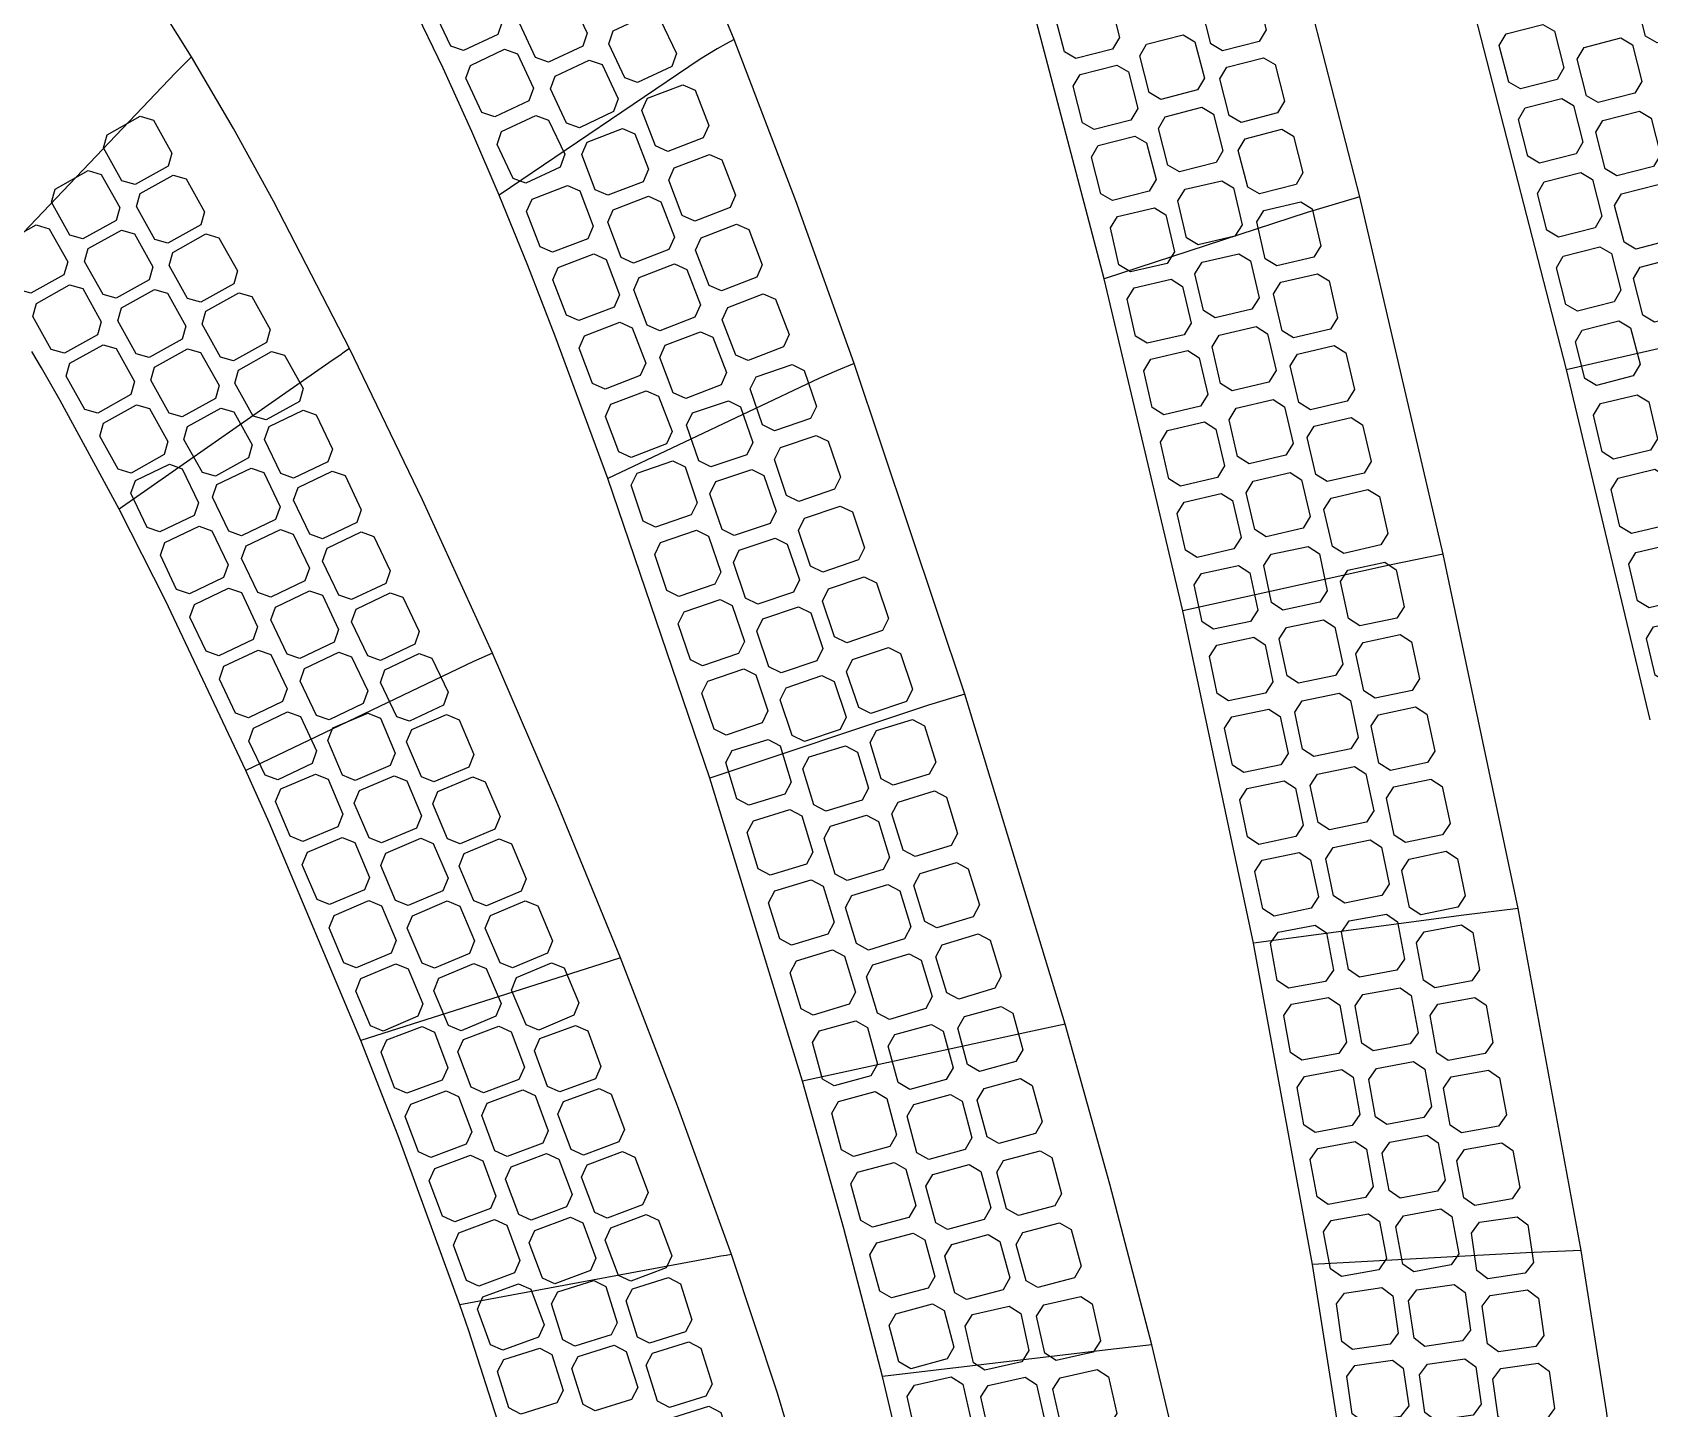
# Model space of a CAD drawing. Header units: millimetres. Extents: x 19106 to 24547, y 13072 to 17462.
# Drawn here: x 21038.5 to 21393.2, y 15167.3 to 15469.2 of the extents above; entities that cross this region are included whole.
import ezdxf

# ---------------------------------------------------------------- set-up
doc = ezdxf.new("R2010")
doc.units = ezdxf.units.MM
doc.header["$LTSCALE"] = 100
doc.header["$MEASUREMENT"] = 0
doc.layers.add('Default', color=7, linetype='Continuous')
doc.layers.add('PV CELL', color=1, linetype='Continuous')

msp = doc.modelspace()

# ---------------------------------------------------------------- linework, layer by layer
at = {"layer": 'Default'}
for points in [[(21192.46, 15467.68), (21178.41, 15501.51), (21170.91, 15518.22), (21163.05, 15534.77)], [(21073.42, 15463.83), (21064.21, 15478.65), (21059.46, 15485.96), (21054.56, 15493.18), (21049.48, 15500.25), (21044.2, 15507.17), (21041.47, 15510.55), (21038.67, 15513.88), (21035.8, 15517.15), (21032.86, 15520.36)], [(21329.65, 15433.13), (21309.76, 15510.43)], [(21140.89, 15433.48), (21134.89, 15447.5), (21128.6, 15461.39), (21121.96, 15475.11), (21114.93, 15488.63)], [(21273.59, 15415.18), (21255.08, 15485.5)], [(21354.92, 15472.8), (21374.9, 15395.31)], [(21192.46, 15467.68), (21191.5, 15467.18), (21190.55, 15466.67), (21188.68, 15465.59), (21184.99, 15463.34)], [(21192.46, 15467.68), (21191.5, 15467.18), (21190.55, 15466.67), (21188.68, 15465.59), (21184.99, 15463.34)], [(21218.77, 15396.6), (21205.93, 15432.26), (21192.46, 15467.68)], [(21073.42, 15463.83), (21069.9, 15460.34)], [(21073.42, 15463.83), (21069.9, 15460.34)], [(21108.06, 15399.9), (21091.4, 15432.22), (21082.62, 15448.13), (21073.43, 15463.82)], [(21069.9, 15460.34), (21027.77, 15416.14)], [(21069.9, 15460.34), (21027.77, 15416.14)], [(21184.99, 15463.34), (21140.89, 15433.48)], [(21184.99, 15463.34), (21140.89, 15433.48)], [(21164.72, 15371.38), (21153.22, 15402.59), (21147.19, 15418.09), (21140.89, 15433.48)], [(21329.65, 15433.13), (21318.1, 15429.68)], [(21329.65, 15433.13), (21318.1, 15429.68)], [(21347.94, 15354.75), (21329.65, 15433.13)], [(21318.1, 15429.68), (21273.59, 15415.18)], [(21318.1, 15429.68), (21273.59, 15415.18)], [(21290.81, 15342.37), (21273.59, 15415.18)], [(21374.9, 15395.31), (21431.6, 15408.23)], [(21374.9, 15395.31), (21431.6, 15408.23)], [(21040.52, 15395.65), (21038.42, 15399.21)], [(21104.25, 15397.23), (21057.58, 15364.64)], [(21104.25, 15397.23), (21057.58, 15364.64)], [(21108.06, 15399.9), (21106.95, 15399.07), (21105.98, 15398.38), (21104.25, 15397.23)], [(21108.06, 15399.9), (21106.95, 15399.07), (21105.98, 15398.38), (21104.25, 15397.23)], [(21139.41, 15333.08), (21124.11, 15366.67), (21108.06, 15399.9)], [(21218.77, 15396.6), (21214.88, 15394.98), (21211.04, 15393.3)], [(21218.77, 15396.6), (21214.88, 15394.98), (21211.04, 15393.3)], [(21243.01, 15324.09), (21218.77, 15396.6)], [(21042.6, 15392.08), (21040.52, 15395.65)], [(21211.04, 15393.3), (21164.72, 15371.38)], [(21211.04, 15393.3), (21164.72, 15371.38)], [(21374.9, 15395.31), (21393.22, 15318.41)], [(21044.65, 15388.49), (21042.6, 15392.08)], [(21057.58, 15364.64), (21044.65, 15388.49)], [(21187.08, 15305.65), (21164.72, 15371.38)], [(21085.34, 15307.35), (21067.75, 15344.62), (21057.58, 15364.64)], [(21347.94, 15354.75), (21336.18, 15352.38)], [(21347.94, 15354.75), (21336.18, 15352.38)], [(21364.38, 15277.02), (21347.94, 15354.75)], [(21336.18, 15352.38), (21290.81, 15342.37)], [(21336.18, 15352.38), (21290.81, 15342.37)], [(21306.32, 15269.44), (21290.81, 15342.37)], [(21139.41, 15333.08), (21135.29, 15331.21)], [(21139.41, 15333.08), (21135.29, 15331.21)], [(21167.55, 15266.21), (21153.78, 15299.77), (21139.41, 15333.08)], [(21135.29, 15331.21), (21085.34, 15307.35)], [(21135.29, 15331.21), (21085.34, 15307.35)], [(21243.01, 15324.09), (21235.06, 15321.62)], [(21243.01, 15324.09), (21235.06, 15321.62)], [(21265.03, 15251.68), (21243.01, 15324.09)], [(21235.06, 15321.62), (21187.08, 15305.65)], [(21235.06, 15321.62), (21187.08, 15305.65)], [(21110.55, 15248.09), (21090.44, 15295.94), (21085.34, 15307.35)], [(21207.43, 15239.15), (21187.08, 15305.65)], [(21364.38, 15277.02), (21352.44, 15275.59)], [(21364.38, 15277.02), (21352.44, 15275.59)], [(21378.21, 15202.02), (21364.38, 15277.02)], [(21352.44, 15275.59), (21306.32, 15269.44)], [(21352.44, 15275.59), (21306.32, 15269.44)], [(21319.29, 15198.99), (21306.32, 15269.44)], [(21167.55, 15266.21), (21163.23, 15264.85)], [(21167.55, 15266.21), (21163.23, 15264.85)], [(21191.85, 15201.13), (21180.05, 15233.8), (21167.55, 15266.21)], [(21163.23, 15264.85), (21110.55, 15248.09)], [(21163.23, 15264.85), (21110.55, 15248.09)], [(21265.03, 15251.68), (21256.87, 15249.95)], [(21265.03, 15251.68), (21256.87, 15249.95)], [(21284.02, 15181.34), (21274.85, 15216.6), (21265.03, 15251.68)], [(21132.26, 15190.14), (21118.75, 15227.16), (21110.55, 15248.09)], [(21256.87, 15249.95), (21207.43, 15239.15)], [(21256.87, 15249.95), (21207.43, 15239.15)], [(21224.94, 15174.37), (21216.48, 15206.84), (21207.43, 15239.15)], [(21366.1, 15201.51), (21319.29, 15198.99)], [(21366.1, 15201.51), (21319.29, 15198.99)], [(21378.21, 15202.02), (21366.1, 15201.51)], [(21378.21, 15202.02), (21366.1, 15201.51)], [(21388.39, 15131.58), (21383.74, 15166.86), (21378.21, 15202.02)], [(21187.32, 15200.35), (21132.26, 15190.14)], [(21187.32, 15200.35), (21132.26, 15190.14)], [(21191.85, 15201.13), (21190.68, 15200.96), (21189.54, 15200.77), (21187.32, 15200.35)], [(21191.85, 15201.13), (21190.68, 15200.96), (21189.54, 15200.77), (21187.32, 15200.35)], [(21211.05, 15140.03), (21201.92, 15170.73), (21191.85, 15201.14)], [(21328.8, 15133.12), (21324.46, 15166.11), (21319.29, 15198.99)], [(21144.33, 15152.96), (21134.22, 15184.43), (21132.26, 15190.14)], [(21275.66, 15180.37), (21224.94, 15174.37)], [(21275.66, 15180.37), (21224.94, 15174.37)], [(21284.02, 15181.34), (21275.66, 15180.37)], [(21284.02, 15181.34), (21275.66, 15180.37)], [(21298.87, 15115.2), (21291.88, 15148.36), (21284.02, 15181.34)], [(21238.5, 15113.7), (21232.14, 15144.12), (21224.94, 15174.37)]]:
    msp.add_lwpolyline(points, dxfattribs=at)
at = {"layer": 'PV CELL'}
for points in [[(21135.27, 15480.06), (21138.06, 15479.06), (21141.6, 15471.55), (21140.59, 15468.75), (21133.08, 15465.22), (21130.29, 15466.22), (21126.76, 15473.73), (21127.76, 15476.53), (21135.27, 15480.06)], [(21304.47, 15479.34), (21307.03, 15477.83), (21309.1, 15469.79), (21307.59, 15467.24), (21299.55, 15465.17), (21296.99, 15466.68), (21294.92, 15474.72), (21296.43, 15477.27), (21304.47, 15479.34)], [(21394.85, 15466.89), (21392.3, 15468.4), (21390.24, 15476.44), (21391.75, 15478.99), (21399.79, 15481.06), (21402.34, 15479.54), (21404.41, 15471.5), (21402.89, 15468.95), (21394.85, 15466.89)], [(21153.9, 15477.54), (21156.69, 15476.54), (21160.22, 15469.03), (21159.22, 15466.23), (21151.71, 15462.7), (21148.91, 15463.7), (21145.38, 15471.21), (21146.39, 15474.01), (21153.9, 15477.54)], [(21272.33, 15477.64), (21274.88, 15476.13), (21276.95, 15468.09), (21275.44, 15465.53), (21267.4, 15463.46), (21264.85, 15464.97), (21262.78, 15473.01), (21264.29, 15475.57), (21272.33, 15477.64)], [(21173.44, 15473.07), (21176.23, 15472.07), (21179.77, 15464.56), (21178.76, 15461.76), (21171.25, 15458.23), (21168.46, 15459.23), (21164.92, 15466.74), (21165.93, 15469.54), (21173.44, 15473.07)], [(21364.86, 15456.81), (21362.31, 15458.32), (21360.24, 15466.36), (21361.76, 15468.91), (21369.8, 15470.98), (21372.35, 15469.46), (21374.41, 15461.42), (21372.9, 15458.87), (21364.86, 15456.81)], [(21290.92, 15468.69), (21293.48, 15467.18), (21295.55, 15459.15), (21294.04, 15456.59), (21286, 15454.52), (21283.44, 15456.03), (21281.37, 15464.07), (21282.88, 15466.63), (21290.92, 15468.69)], [(21381.92, 15453.82), (21379.36, 15455.33), (21377.3, 15463.37), (21378.81, 15465.93), (21386.85, 15467.99), (21389.41, 15466.48), (21391.47, 15458.44), (21389.96, 15455.88), (21381.92, 15453.82)], [(21142.11, 15465.52), (21144.91, 15464.52), (21148.44, 15457.01), (21147.44, 15454.21), (21139.93, 15450.68), (21137.13, 15451.68), (21133.6, 15459.19), (21134.61, 15461.99), (21142.11, 15465.52)], [(21160.67, 15463.14), (21163.47, 15462.14), (21167, 15454.63), (21166, 15451.83), (21158.49, 15448.3), (21155.69, 15449.3), (21152.16, 15456.81), (21153.16, 15459.61), (21160.67, 15463.14)], [(21276.33, 15462.06), (21278.89, 15460.55), (21280.96, 15452.52), (21279.45, 15449.96), (21271.41, 15447.89), (21268.85, 15449.4), (21266.79, 15457.44), (21268.3, 15460), (21276.33, 15462.06)], [(21308.51, 15463.65), (21311.07, 15462.14), (21313.14, 15454.11), (21311.63, 15451.55), (21303.59, 15449.48), (21301.03, 15450.99), (21298.96, 15459.03), (21300.47, 15461.58), (21308.51, 15463.65)], [(21181.18, 15457.75), (21183.89, 15456.54), (21186.87, 15448.79), (21185.66, 15446.08), (21177.91, 15443.1), (21175.2, 15444.31), (21172.22, 15452.06), (21173.43, 15454.77), (21181.18, 15457.75)], [(21369.03, 15440.55), (21366.47, 15442.06), (21364.41, 15450.1), (21365.92, 15452.66), (21373.96, 15454.72), (21376.52, 15453.21), (21378.58, 15445.17), (21377.07, 15442.61), (21369.03, 15440.55)], [(21061.05, 15435.85), (21058.19, 15436.66), (21054.15, 15443.91), (21054.96, 15446.76), (21062.21, 15450.81), (21065.07, 15450), (21069.11, 15442.75), (21068.3, 15439.89), (21061.05, 15435.85)], [(21148.96, 15450.98), (21151.75, 15449.98), (21155.29, 15442.47), (21154.28, 15439.67), (21146.77, 15436.14), (21143.98, 15437.14), (21140.44, 15444.65), (21141.45, 15447.45), (21148.96, 15450.98)], [(21295.02, 15452.78), (21297.57, 15451.26), (21299.64, 15443.23), (21298.13, 15440.67), (21290.09, 15438.6), (21287.54, 15440.11), (21285.47, 15448.15), (21286.98, 15450.71), (21295.02, 15452.78)], [(21386.03, 15437.76), (21383.48, 15439.27), (21381.42, 15447.31), (21382.93, 15449.87), (21390.97, 15451.93), (21393.52, 15450.42), (21395.59, 15442.38), (21394.07, 15439.82), (21386.03, 15437.76)], [(21167.97, 15448.13), (21170.68, 15446.93), (21173.66, 15439.18), (21172.45, 15436.46), (21164.7, 15433.49), (21161.99, 15434.7), (21159.01, 15442.45), (21160.22, 15445.16), (21167.97, 15448.13)], [(21280.34, 15446.49), (21282.9, 15444.98), (21284.97, 15436.94), (21283.46, 15434.39), (21275.42, 15432.32), (21272.86, 15433.83), (21270.79, 15441.87), (21272.3, 15444.42), (21280.34, 15446.49)], [(21312.55, 15447.97), (21315.1, 15446.46), (21317.17, 15438.42), (21315.66, 15435.86), (21307.62, 15433.79), (21305.07, 15435.3), (21303, 15443.34), (21304.51, 15445.9), (21312.55, 15447.97)], [(21187.05, 15442.46), (21189.76, 15441.25), (21192.74, 15433.5), (21191.53, 15430.79), (21183.78, 15427.81), (21181.07, 15429.02), (21178.09, 15436.77), (21179.3, 15439.48), (21187.05, 15442.46)], [(21049.63, 15423.93), (21046.78, 15424.74), (21042.73, 15431.99), (21043.54, 15434.84), (21050.79, 15438.89), (21053.65, 15438.08), (21057.69, 15430.83), (21056.88, 15427.97), (21049.63, 15423.93)], [(21068.25, 15422.95), (21065.39, 15423.76), (21061.35, 15431), (21062.16, 15433.86), (21069.41, 15437.91), (21072.26, 15437.09), (21076.31, 15429.85), (21075.5, 15426.99), (21068.25, 15422.95)], [(21155.87, 15435.64), (21158.58, 15434.43), (21161.55, 15426.68), (21160.35, 15423.97), (21152.6, 15420.99), (21149.88, 15422.2), (21146.91, 15429.95), (21148.12, 15432.66), (21155.87, 15435.64)], [(21299.41, 15436.69), (21301.93, 15435.12), (21303.82, 15427.03), (21302.25, 15424.51), (21294.17, 15422.63), (21291.64, 15424.19), (21289.76, 15432.28), (21291.32, 15434.8), (21299.41, 15436.69)], [(21373.2, 15424.3), (21370.64, 15425.81), (21368.58, 15433.85), (21370.09, 15436.41), (21378.13, 15438.47), (21380.69, 15436.96), (21382.75, 15428.92), (21381.24, 15426.36), (21373.2, 15424.3)], [(21390.15, 15421.7), (21387.6, 15423.21), (21385.53, 15431.25), (21387.05, 15433.81), (21395.09, 15435.87), (21397.64, 15434.36), (21399.7, 15426.32), (21398.19, 15423.76), (21390.15, 15421.7)], [(21173.67, 15433.28), (21176.39, 15432.07), (21179.36, 15424.32), (21178.15, 15421.61), (21170.4, 15418.63), (21167.69, 15419.84), (21164.72, 15427.59), (21165.92, 15430.3), (21173.67, 15433.28)], [(21316.69, 15432.06), (21319.21, 15430.49), (21321.1, 15422.41), (21319.53, 15419.89), (21311.45, 15418), (21308.92, 15419.57), (21307.04, 15427.65), (21308.61, 15430.17), (21316.69, 15432.06)], [(21284.59, 15430.74), (21287.12, 15429.17), (21289, 15421.09), (21287.43, 15418.56), (21279.35, 15416.68), (21276.83, 15418.25), (21274.94, 15426.33), (21276.51, 15428.85), (21284.59, 15430.74)], [(21038.22, 15412.01), (21035.36, 15412.82), (21031.32, 15420.07), (21032.13, 15422.92), (21039.38, 15426.97), (21042.23, 15426.15), (21046.28, 15418.91), (21045.47, 15416.05), (21038.22, 15412.01)], [(21056.9, 15410.91), (21054.04, 15411.72), (21050, 15418.97), (21050.81, 15421.83), (21058.05, 15425.87), (21060.91, 15425.06), (21064.95, 15417.81), (21064.14, 15414.95), (21056.9, 15410.91)], [(21075.45, 15410.04), (21072.59, 15410.85), (21068.55, 15418.1), (21069.36, 15420.96), (21076.6, 15425), (21079.46, 15424.19), (21083.5, 15416.94), (21082.69, 15414.09), (21075.45, 15410.04)], [(21192.92, 15427.17), (21195.63, 15425.96), (21198.61, 15418.21), (21197.4, 15415.5), (21189.65, 15412.52), (21186.94, 15413.73), (21183.96, 15421.48), (21185.17, 15424.19), (21192.92, 15427.17)], [(21377.37, 15408.04), (21374.81, 15409.56), (21372.75, 15417.6), (21374.26, 15420.15), (21382.3, 15422.21), (21384.86, 15420.7), (21386.92, 15412.66), (21385.41, 15410.11), (21377.37, 15408.04)], [(21161.63, 15420.63), (21164.34, 15419.43), (21167.31, 15411.68), (21166.1, 15408.96), (21158.36, 15405.99), (21155.64, 15407.2), (21152.67, 15414.95), (21153.88, 15417.66), (21161.63, 15420.63)], [(21179.38, 15418.42), (21182.09, 15417.21), (21185.06, 15409.46), (21183.85, 15406.75), (21176.11, 15403.78), (21173.39, 15404.98), (21170.42, 15412.73), (21171.63, 15415.45), (21179.38, 15418.42)], [(21303.14, 15420.68), (21305.67, 15419.11), (21307.55, 15411.03), (21305.98, 15408.5), (21297.9, 15406.62), (21295.38, 15408.19), (21293.49, 15416.27), (21295.06, 15418.79), (21303.14, 15420.68)], [(21394.27, 15405.64), (21391.71, 15407.16), (21389.65, 15415.2), (21391.16, 15417.75), (21399.2, 15419.81), (21401.76, 15418.3), (21403.82, 15410.26), (21402.31, 15407.71), (21394.27, 15405.64)], [(21288.25, 15415.08), (21290.77, 15413.51), (21292.66, 15405.43), (21291.09, 15402.9), (21283.01, 15401.02), (21280.48, 15402.59), (21278.6, 15410.67), (21280.17, 15413.19), (21288.25, 15415.08)], [(21320.37, 15416.29), (21322.89, 15414.72), (21324.78, 15406.64), (21323.21, 15404.11), (21315.13, 15402.23), (21312.61, 15403.79), (21310.72, 15411.88), (21312.29, 15414.4), (21320.37, 15416.29)], [(21045.55, 15398.86), (21042.69, 15399.67), (21038.65, 15406.92), (21039.46, 15409.78), (21046.71, 15413.82), (21049.57, 15413.01), (21053.61, 15405.76), (21052.8, 15402.91), (21045.55, 15398.86)], [(21064.16, 15397.89), (21061.3, 15398.7), (21057.26, 15405.95), (21058.07, 15408.81), (21065.32, 15412.85), (21068.17, 15412.04), (21072.22, 15404.79), (21071.41, 15401.94), (21064.16, 15397.89)], [(21082.64, 15397.14), (21079.79, 15397.95), (21075.74, 15405.2), (21076.55, 15408.06), (21083.8, 15412.1), (21086.66, 15411.29), (21090.7, 15404.04), (21089.89, 15401.18), (21082.64, 15397.14)], [(21198.79, 15411.88), (21201.5, 15410.67), (21204.47, 15402.92), (21203.27, 15400.21), (21195.52, 15397.23), (21192.8, 15398.44), (21189.83, 15406.19), (21191.04, 15408.9), (21198.79, 15411.88)], [(21167.38, 15405.63), (21170.1, 15404.42), (21173.07, 15396.67), (21171.86, 15393.96), (21164.12, 15390.99), (21161.4, 15392.19), (21158.43, 15399.94), (21159.64, 15402.66), (21167.38, 15405.63)], [(21185.08, 15403.56), (21187.79, 15402.35), (21190.77, 15394.61), (21189.56, 15391.89), (21181.81, 15388.92), (21179.1, 15390.13), (21176.12, 15397.87), (21177.33, 15400.59), (21185.08, 15403.56)], [(21306.88, 15404.67), (21309.4, 15403.1), (21311.29, 15395.02), (21309.72, 15392.5), (21301.64, 15390.61), (21299.11, 15392.18), (21297.23, 15400.26), (21298.8, 15402.78), (21306.88, 15404.67)], [(21381.53, 15391.79), (21378.98, 15393.3), (21376.92, 15401.34), (21378.43, 15403.9), (21386.47, 15405.96), (21389.02, 15404.45), (21391.09, 15396.41), (21389.57, 15393.85), (21381.53, 15391.79)], [(21052.88, 15385.72), (21050.02, 15386.53), (21045.98, 15393.78), (21046.79, 15396.63), (21054.04, 15400.68), (21056.9, 15399.87), (21060.94, 15392.62), (21060.13, 15389.76), (21052.88, 15385.72)], [(21324.05, 15400.51), (21326.57, 15398.94), (21328.46, 15390.86), (21326.89, 15388.34), (21318.81, 15386.45), (21316.29, 15388.02), (21314.4, 15396.1), (21315.97, 15398.62), (21324.05, 15400.51)], [(21071.42, 15384.87), (21068.56, 15385.68), (21064.52, 15392.93), (21065.33, 15395.79), (21072.58, 15399.83), (21075.43, 15399.02), (21079.48, 15391.77), (21078.67, 15388.92), (21071.42, 15384.87)], [(21089.84, 15384.24), (21086.98, 15385.05), (21082.94, 15392.3), (21083.75, 15395.15), (21091, 15399.2), (21093.86, 15398.39), (21097.9, 15391.14), (21097.09, 15388.28), (21089.84, 15384.24)], [(21291.9, 15399.42), (21294.42, 15397.85), (21296.31, 15389.77), (21294.74, 15387.24), (21286.66, 15385.36), (21284.14, 15386.93), (21282.25, 15395.01), (21283.82, 15397.53), (21291.9, 15399.42)], [(21205.15, 15396.34), (21207.82, 15395.03), (21210.49, 15387.17), (21209.18, 15384.51), (21201.32, 15381.83), (21198.66, 15383.14), (21195.98, 15391), (21197.3, 15393.67), (21205.15, 15396.34)], [(21173.14, 15390.63), (21175.86, 15389.42), (21178.83, 15381.67), (21177.62, 15378.96), (21169.87, 15375.98), (21167.16, 15377.19), (21164.19, 15384.94), (21165.39, 15387.65), (21173.14, 15390.63)], [(21385.31, 15375.63), (21382.78, 15377.18), (21380.86, 15385.26), (21382.41, 15387.79), (21390.49, 15389.71), (21393.02, 15388.15), (21394.94, 15380.08), (21393.38, 15377.55), (21385.31, 15375.63)], [(21060.21, 15372.57), (21057.36, 15373.39), (21053.31, 15380.63), (21054.12, 15383.49), (21061.37, 15387.53), (21064.23, 15386.72), (21068.27, 15379.48), (21067.46, 15376.62), (21060.21, 15372.57)], [(21078.68, 15371.86), (21075.82, 15372.67), (21071.78, 15379.92), (21072.59, 15382.77), (21079.84, 15386.82), (21082.7, 15386.01), (21086.74, 15378.76), (21085.93, 15375.9), (21078.68, 15371.86)], [(21095.83, 15371.46), (21093.03, 15372.46), (21089.46, 15379.95), (21090.45, 15382.75), (21097.95, 15386.32), (21100.75, 15385.33), (21104.32, 15377.83), (21103.32, 15375.03), (21095.83, 15371.46)], [(21191.18, 15388.42), (21193.85, 15387.11), (21196.52, 15379.25), (21195.21, 15376.59), (21187.35, 15373.91), (21184.68, 15375.23), (21182.01, 15383.08), (21183.32, 15385.75), (21191.18, 15388.42)], [(21310.61, 15388.66), (21313.14, 15387.09), (21315.02, 15379.01), (21313.45, 15376.49), (21305.37, 15374.6), (21302.85, 15376.17), (21300.96, 15384.25), (21302.53, 15386.78), (21310.61, 15388.66)], [(21295.56, 15383.76), (21298.08, 15382.19), (21299.97, 15374.11), (21298.4, 15371.59), (21290.31, 15369.7), (21287.79, 15371.27), (21285.91, 15379.35), (21287.47, 15381.87), (21295.56, 15383.76)], [(21327.73, 15384.74), (21330.25, 15383.17), (21332.14, 15375.08), (21330.57, 15372.56), (21322.49, 15370.68), (21319.97, 15372.24), (21318.08, 15380.33), (21319.65, 15382.85), (21327.73, 15384.74)], [(21210.43, 15380.83), (21213.09, 15379.52), (21215.76, 15371.66), (21214.45, 15369), (21206.59, 15366.33), (21203.93, 15367.64), (21201.26, 15375.5), (21202.57, 15378.16), (21210.43, 15380.83)], [(21179, 15375.23), (21181.67, 15373.92), (21184.34, 15366.06), (21183.03, 15363.4), (21175.17, 15360.72), (21172.5, 15362.04), (21169.83, 15369.89), (21171.14, 15372.56), (21179, 15375.23)], [(21066.51, 15359.65), (21063.71, 15360.64), (21060.14, 15368.13), (21061.13, 15370.93), (21068.62, 15374.5), (21071.42, 15373.51), (21074.99, 15366.02), (21074, 15363.22), (21066.51, 15359.65)], [(21084.39, 15358.79), (21081.59, 15359.78), (21078.02, 15367.28), (21079.02, 15370.08), (21086.51, 15373.64), (21089.31, 15372.65), (21092.88, 15365.16), (21091.88, 15362.36), (21084.39, 15358.79)], [(21102.18, 15358.13), (21099.38, 15359.12), (21095.81, 15366.61), (21096.81, 15369.41), (21104.3, 15372.98), (21107.1, 15371.99), (21110.67, 15364.49), (21109.68, 15361.69), (21102.18, 15358.13)], [(21196.31, 15373.35), (21198.97, 15372.04), (21201.64, 15364.18), (21200.33, 15361.52), (21192.47, 15358.85), (21189.81, 15360.16), (21187.14, 15368.02), (21188.45, 15370.68), (21196.31, 15373.35)], [(21314.35, 15372.65), (21316.87, 15371.09), (21318.76, 15363), (21317.19, 15360.48), (21309.11, 15358.59), (21306.59, 15360.16), (21304.7, 15368.24), (21306.27, 15370.77), (21314.35, 15372.65)], [(21389.19, 15359.3), (21386.66, 15360.86), (21384.74, 15368.94), (21386.3, 15371.46), (21394.37, 15373.38), (21396.9, 15371.83), (21398.82, 15363.75), (21397.26, 15361.22), (21389.19, 15359.3)], [(21299.21, 15368.1), (21301.73, 15366.53), (21303.62, 15358.45), (21302.05, 15355.93), (21293.97, 15354.04), (21291.45, 15355.61), (21289.56, 15363.69), (21291.13, 15366.21), (21299.21, 15368.1)], [(21331.41, 15368.96), (21333.94, 15367.39), (21335.82, 15359.31), (21334.25, 15356.79), (21326.17, 15354.9), (21323.65, 15356.47), (21321.76, 15364.55), (21323.33, 15367.07), (21331.41, 15368.96)], [(21215.7, 15365.33), (21218.36, 15364.02), (21221.04, 15356.16), (21219.73, 15353.49), (21211.87, 15350.82), (21209.2, 15352.13), (21206.53, 15359.99), (21207.84, 15362.66), (21215.7, 15365.33)], [(21072.98, 15346.06), (21070.18, 15347.05), (21066.61, 15354.55), (21067.6, 15357.34), (21075.1, 15360.91), (21077.89, 15359.92), (21081.46, 15352.43), (21080.47, 15349.63), (21072.98, 15346.06)], [(21090.8, 15345.33), (21088, 15346.33), (21084.43, 15353.82), (21085.42, 15356.62), (21092.92, 15360.19), (21095.72, 15359.19), (21099.29, 15351.7), (21098.29, 15348.9), (21090.8, 15345.33)], [(21108.53, 15344.79), (21105.73, 15345.78), (21102.17, 15353.27), (21103.16, 15356.07), (21110.65, 15359.64), (21113.45, 15358.65), (21117.02, 15351.15), (21116.03, 15348.35), (21108.53, 15344.79)], [(21184.18, 15360.02), (21186.84, 15358.7), (21189.51, 15350.85), (21188.2, 15348.18), (21180.34, 15345.51), (21177.68, 15346.82), (21175.01, 15354.68), (21176.32, 15357.34), (21184.18, 15360.02)], [(21201.43, 15358.29), (21204.09, 15356.98), (21206.77, 15349.12), (21205.45, 15346.45), (21197.6, 15343.78), (21194.93, 15345.09), (21192.26, 15352.95), (21193.57, 15355.62), (21201.43, 15358.29)], [(21318.3, 15356.47), (21320.79, 15354.85), (21322.51, 15346.73), (21320.89, 15344.24), (21312.77, 15342.52), (21310.28, 15344.14), (21308.56, 15352.26), (21310.18, 15354.75), (21318.3, 15356.47)], [(21393.07, 15342.98), (21390.54, 15344.54), (21388.62, 15352.61), (21390.18, 15355.14), (21398.25, 15357.06), (21400.78, 15355.5), (21402.7, 15347.43), (21401.15, 15344.9), (21393.07, 15342.98)], [(21303.06, 15352.26), (21305.55, 15350.64), (21307.27, 15342.52), (21305.65, 15340.03), (21297.53, 15338.32), (21295.04, 15339.93), (21293.32, 15348.06), (21294.94, 15350.54), (21303.06, 15352.26)], [(21335.16, 15352.98), (21337.65, 15351.36), (21339.37, 15343.24), (21337.75, 15340.75), (21329.63, 15339.03), (21327.14, 15340.65), (21325.42, 15348.77), (21327.04, 15351.26), (21335.16, 15352.98)], [(21079.45, 15332.47), (21076.65, 15333.46), (21073.08, 15340.96), (21074.07, 15343.76), (21081.57, 15347.33), (21084.37, 15346.33), (21087.93, 15338.84), (21086.94, 15336.04), (21079.45, 15332.47)], [(21097.21, 15331.87), (21094.41, 15332.87), (21090.84, 15340.36), (21091.83, 15343.16), (21099.33, 15346.73), (21102.13, 15345.74), (21105.69, 15338.24), (21104.7, 15335.44), (21097.21, 15331.87)], [(21220.97, 15349.82), (21223.64, 15348.51), (21226.31, 15340.65), (21225, 15337.99), (21217.14, 15335.32), (21214.48, 15336.63), (21211.8, 15344.49), (21213.12, 15347.15), (21220.97, 15349.82)], [(21114.89, 15331.45), (21112.09, 15332.44), (21108.52, 15339.93), (21109.51, 15342.73), (21117.01, 15346.3), (21119.8, 15345.31), (21123.37, 15337.81), (21122.38, 15335.02), (21114.89, 15331.45)], [(21189.35, 15344.8), (21192.01, 15343.49), (21194.69, 15335.63), (21193.38, 15332.97), (21185.52, 15330.29), (21182.85, 15331.61), (21180.18, 15339.46), (21181.49, 15342.13), (21189.35, 15344.8)], [(21206.55, 15343.22), (21209.22, 15341.91), (21211.89, 15334.05), (21210.58, 15331.39), (21202.72, 15328.71), (21200.06, 15330.03), (21197.38, 15337.88), (21198.7, 15340.55), (21206.55, 15343.22)], [(21321.7, 15340.39), (21324.19, 15338.77), (21325.91, 15330.65), (21324.29, 15328.16), (21316.17, 15326.44), (21313.68, 15328.06), (21311.96, 15336.18), (21313.58, 15338.67), (21321.7, 15340.39)], [(21396.95, 15326.65), (21394.42, 15328.21), (21392.5, 15336.29), (21394.06, 15338.82), (21402.14, 15340.74), (21404.66, 15339.18), (21406.58, 15331.1), (21405.03, 15328.58), (21396.95, 15326.65)], [(21306.39, 15336.53), (21308.88, 15334.91), (21310.6, 15326.79), (21308.98, 15324.3), (21300.86, 15322.58), (21298.37, 15324.2), (21296.65, 15332.32), (21298.27, 15334.81), (21306.39, 15336.53)], [(21338.52, 15337.13), (21341.01, 15335.51), (21342.72, 15327.39), (21341.1, 15324.9), (21332.98, 15323.18), (21330.49, 15324.8), (21328.78, 15332.92), (21330.4, 15335.41), (21338.52, 15337.13)], [(21085.92, 15318.88), (21083.12, 15319.88), (21079.55, 15327.37), (21080.54, 15330.17), (21088.04, 15333.74), (21090.84, 15332.74), (21094.41, 15325.25), (21093.41, 15322.45), (21085.92, 15318.88)], [(21103.62, 15318.42), (21100.82, 15319.41), (21097.25, 15326.9), (21098.24, 15329.7), (21105.74, 15333.27), (21108.53, 15332.28), (21112.1, 15324.78), (21111.11, 15321.98), (21103.62, 15318.42)], [(21121.24, 15318.11), (21118.44, 15319.1), (21114.87, 15326.59), (21115.86, 15329.39), (21123.36, 15332.96), (21126.16, 15331.97), (21129.73, 15324.48), (21128.73, 15321.68), (21121.24, 15318.11)], [(21226.25, 15334.32), (21228.91, 15333), (21231.58, 15325.15), (21230.27, 15322.48), (21222.41, 15319.81), (21219.75, 15321.12), (21217.08, 15328.98), (21218.39, 15331.64), (21226.25, 15334.32)], [(21194.53, 15329.59), (21197.19, 15328.27), (21199.86, 15320.42), (21198.55, 15317.75), (21190.69, 15315.08), (21188.03, 15316.39), (21185.36, 15324.25), (21186.67, 15326.91), (21194.53, 15329.59)], [(21211.68, 15328.15), (21214.34, 15326.84), (21217.01, 15318.98), (21215.7, 15316.32), (21207.84, 15313.65), (21205.18, 15314.96), (21202.51, 15322.82), (21203.82, 15325.48), (21211.68, 15328.15)], [(21325.1, 15324.31), (21327.59, 15322.69), (21329.31, 15314.57), (21327.69, 15312.08), (21319.57, 15310.36), (21317.08, 15311.98), (21315.36, 15320.1), (21316.98, 15322.59), (21325.1, 15324.31)], [(21092.39, 15305.29), (21089.59, 15306.29), (21086.02, 15313.78), (21087.02, 15316.58), (21094.51, 15320.15), (21097.31, 15319.16), (21100.88, 15311.66), (21099.88, 15308.86), (21092.39, 15305.29)], [(21109.32, 15305.15), (21106.57, 15306.26), (21103.34, 15313.91), (21104.45, 15316.66), (21112.1, 15319.89), (21114.85, 15318.78), (21118.08, 15311.13), (21116.97, 15308.38), (21109.32, 15305.15)], [(21126.59, 15304.83), (21123.84, 15305.94), (21120.6, 15313.59), (21121.72, 15316.34), (21129.37, 15319.57), (21132.12, 15318.45), (21135.35, 15310.81), (21134.23, 15308.06), (21126.59, 15304.83)], [(21231.58, 15318.49), (21234.2, 15317.1), (21236.63, 15309.16), (21235.24, 15306.54), (21227.3, 15304.11), (21224.68, 15305.5), (21222.25, 15313.44), (21223.64, 15316.06), (21231.58, 15318.49)], [(21309.72, 15320.8), (21312.21, 15319.18), (21313.92, 15311.06), (21312.31, 15308.57), (21304.18, 15306.85), (21301.7, 15308.47), (21299.98, 15316.59), (21301.6, 15319.08), (21309.72, 15320.8)], [(21341.87, 15321.28), (21344.36, 15319.66), (21346.08, 15311.54), (21344.46, 15309.05), (21336.34, 15307.34), (21333.85, 15308.96), (21332.13, 15317.08), (21333.75, 15319.56), (21341.87, 15321.28)], [(21199.92, 15314.11), (21202.55, 15312.71), (21204.97, 15304.78), (21203.58, 15302.15), (21195.64, 15299.73), (21193.02, 15301.12), (21190.59, 15309.06), (21191.99, 15311.68), (21199.92, 15314.11)], [(21216.84, 15312.76), (21219.46, 15311.37), (21221.89, 15303.43), (21220.49, 15300.81), (21212.56, 15298.38), (21209.93, 15299.77), (21207.5, 15307.71), (21208.9, 15310.33), (21216.84, 15312.76)], [(21328.5, 15308.22), (21330.99, 15306.6), (21332.71, 15298.48), (21331.09, 15296), (21322.97, 15294.28), (21320.48, 15295.9), (21318.76, 15304.02), (21320.38, 15306.51), (21328.5, 15308.22)], [(21097.85, 15291.76), (21095.1, 15292.88), (21091.87, 15300.52), (21092.99, 15303.27), (21100.63, 15306.5), (21103.38, 15305.39), (21106.61, 15297.74), (21105.5, 15294.99), (21097.85, 15291.76)], [(21115.13, 15291.42), (21112.38, 15292.54), (21109.14, 15300.18), (21110.26, 15302.93), (21117.9, 15306.16), (21120.66, 15305.05), (21123.89, 15297.4), (21122.77, 15294.65), (21115.13, 15291.42)], [(21132.34, 15291.22), (21129.59, 15292.33), (21126.36, 15299.98), (21127.48, 15302.73), (21135.12, 15305.96), (21137.87, 15304.85), (21141.1, 15297.2), (21139.99, 15294.45), (21132.34, 15291.22)], [(21313.05, 15305.07), (21315.53, 15303.45), (21317.25, 15295.33), (21315.63, 15292.84), (21307.51, 15291.12), (21305.02, 15292.74), (21303.31, 15300.86), (21304.93, 15303.35), (21313.05, 15305.07)], [(21345.22, 15305.43), (21347.71, 15303.81), (21349.43, 15295.69), (21347.81, 15293.2), (21339.69, 15291.49), (21337.2, 15293.11), (21335.48, 15301.23), (21337.1, 15303.72), (21345.22, 15305.43)], [(21236.37, 15302.83), (21239, 15301.44), (21241.43, 15293.5), (21240.03, 15290.88), (21232.1, 15288.45), (21229.47, 15289.84), (21227.04, 15297.78), (21228.44, 15300.4), (21236.37, 15302.83)], [(21204.63, 15298.74), (21207.25, 15297.35), (21209.68, 15289.41), (21208.28, 15286.79), (21200.35, 15284.36), (21197.72, 15285.75), (21195.3, 15293.69), (21196.69, 15296.31), (21204.63, 15298.74)], [(21221.49, 15297.54), (21224.11, 15296.15), (21226.54, 15288.21), (21225.15, 15285.59), (21217.21, 15283.16), (21214.59, 15284.56), (21212.16, 15292.49), (21213.56, 15295.11), (21221.49, 15297.54)], [(21103.72, 15277.9), (21100.96, 15279.01), (21097.73, 15286.66), (21098.85, 15289.41), (21106.49, 15292.64), (21109.24, 15291.53), (21112.48, 15283.88), (21111.36, 15281.13), (21103.72, 15277.9)], [(21120.93, 15277.69), (21118.18, 15278.81), (21114.95, 15286.45), (21116.07, 15289.2), (21123.71, 15292.44), (21126.46, 15291.32), (21129.69, 15283.67), (21128.58, 15280.92), (21120.93, 15277.69)], [(21138.1, 15277.61), (21135.35, 15278.73), (21132.11, 15286.37), (21133.23, 15289.12), (21140.87, 15292.36), (21143.63, 15291.24), (21146.86, 15283.59), (21145.74, 15280.84), (21138.1, 15277.61)], [(21331.91, 15292.14), (21334.4, 15290.52), (21336.11, 15282.4), (21334.49, 15279.91), (21326.37, 15278.2), (21323.88, 15279.82), (21322.17, 15287.94), (21323.79, 15290.42), (21331.91, 15292.14)], [(21241.17, 15287.17), (21243.79, 15285.78), (21246.22, 15277.84), (21244.82, 15275.22), (21236.89, 15272.79), (21234.27, 15274.18), (21231.84, 15282.12), (21233.23, 15284.74), (21241.17, 15287.17)], [(21316.37, 15289.33), (21318.86, 15287.71), (21320.58, 15279.59), (21318.96, 15277.1), (21310.84, 15275.39), (21308.35, 15277.01), (21306.63, 15285.13), (21308.25, 15287.62), (21316.37, 15289.33)], [(21348.57, 15289.59), (21351.06, 15287.97), (21352.78, 15279.85), (21351.16, 15277.36), (21343.04, 15275.64), (21340.55, 15277.26), (21338.83, 15285.38), (21340.45, 15287.87), (21348.57, 15289.59)], [(21209.33, 15283.37), (21211.95, 15281.98), (21214.38, 15274.04), (21212.99, 15271.42), (21205.05, 15268.99), (21202.43, 15270.38), (21200, 15278.32), (21201.39, 15280.94), (21209.33, 15283.37)], [(21226.15, 15282.33), (21228.77, 15280.93), (21231.2, 15273), (21229.81, 15270.37), (21221.87, 15267.94), (21219.25, 15269.34), (21216.82, 15277.27), (21218.21, 15279.9), (21226.15, 15282.33)], [(21109.58, 15264.04), (21106.83, 15265.15), (21103.59, 15272.8), (21104.71, 15275.55), (21112.35, 15278.78), (21115.11, 15277.66), (21118.34, 15270.02), (21117.22, 15267.27), (21109.58, 15264.04)], [(21126.74, 15263.96), (21123.99, 15265.08), (21120.76, 15272.72), (21121.87, 15275.47), (21129.52, 15278.71), (21132.27, 15277.59), (21135.5, 15269.95), (21134.38, 15267.19), (21126.74, 15263.96)], [(21143.85, 15264), (21141.1, 15265.12), (21137.87, 15272.76), (21138.98, 15275.52), (21146.63, 15278.75), (21149.38, 15277.63), (21152.61, 15269.99), (21151.5, 15267.24), (21143.85, 15264)], [(21335.48, 15275.82), (21337.92, 15274.13), (21339.43, 15265.97), (21337.74, 15263.52), (21329.58, 15262.02), (21327.14, 15263.7), (21325.63, 15271.87), (21327.32, 15274.31), (21335.48, 15275.82)], [(21319.89, 15273.36), (21322.33, 15271.68), (21323.84, 15263.51), (21322.15, 15261.07), (21313.99, 15259.56), (21311.54, 15261.25), (21310.04, 15269.41), (21311.72, 15271.86), (21319.89, 15273.36)], [(21351.96, 15273.47), (21354.4, 15271.78), (21355.91, 15263.62), (21354.22, 15261.17), (21346.06, 15259.67), (21343.61, 15261.35), (21342.11, 15269.52), (21343.79, 15271.96), (21351.96, 15273.47)], [(21245.96, 15271.51), (21248.58, 15270.12), (21251.01, 15262.18), (21249.62, 15259.56), (21241.68, 15257.13), (21239.06, 15258.52), (21236.63, 15266.46), (21238.02, 15269.08), (21245.96, 15271.51)], [(21214.03, 15268), (21216.65, 15266.61), (21219.08, 15258.67), (21217.69, 15256.05), (21209.75, 15253.62), (21207.13, 15255.02), (21204.7, 15262.95), (21206.1, 15265.58), (21214.03, 15268)], [(21230.81, 15267.11), (21233.43, 15265.71), (21235.86, 15257.78), (21234.46, 15255.15), (21226.53, 15252.73), (21223.91, 15254.12), (21221.48, 15262.06), (21222.87, 15264.68), (21230.81, 15267.11)], [(21115.44, 15250.17), (21112.69, 15251.29), (21109.46, 15258.93), (21110.57, 15261.69), (21118.22, 15264.92), (21120.97, 15263.8), (21124.2, 15256.16), (21123.08, 15253.41), (21115.44, 15250.17)], [(21132.55, 15250.23), (21129.79, 15251.35), (21126.56, 15258.99), (21127.68, 15261.74), (21135.32, 15264.98), (21138.07, 15263.86), (21141.31, 15256.22), (21140.19, 15253.46), (21132.55, 15250.23)], [(21149.61, 15250.39), (21146.86, 15251.51), (21143.62, 15259.16), (21144.74, 15261.91), (21152.38, 15265.14), (21155.14, 15264.02), (21158.37, 15256.38), (21157.25, 15253.63), (21149.61, 15250.39)], [(21338.46, 15259.65), (21340.9, 15257.97), (21342.41, 15249.8), (21340.72, 15247.36), (21332.56, 15245.85), (21330.11, 15247.54), (21328.61, 15255.7), (21330.29, 15258.15), (21338.46, 15259.65)], [(21250.97, 15255.55), (21253.55, 15254.07), (21255.71, 15246.06), (21254.23, 15243.49), (21246.22, 15241.32), (21243.64, 15242.8), (21241.48, 15250.81), (21242.96, 15253.39), (21250.97, 15255.55)], [(21322.8, 15257.55), (21325.25, 15255.86), (21326.75, 15247.7), (21325.07, 15245.25), (21316.9, 15243.75), (21314.46, 15245.43), (21312.95, 15253.6), (21314.64, 15256.04), (21322.8, 15257.55)], [(21354.89, 15257.53), (21357.34, 15255.85), (21358.84, 15247.69), (21357.16, 15245.24), (21348.99, 15243.74), (21346.55, 15245.42), (21345.04, 15253.58), (21346.73, 15256.03), (21354.89, 15257.53)], [(21120.65, 15236.52), (21117.94, 15237.75), (21115.03, 15245.53), (21116.27, 15248.23), (21124.04, 15251.14), (21126.74, 15249.91), (21129.65, 15242.13), (21128.42, 15239.43), (21120.65, 15236.52)], [(21137.46, 15236.62), (21134.75, 15237.85), (21131.84, 15245.62), (21133.08, 15248.32), (21140.85, 15251.23), (21143.55, 15250), (21146.46, 15242.23), (21145.23, 15239.53), (21137.46, 15236.62)], [(21154.23, 15236.81), (21151.53, 15238.04), (21148.62, 15245.81), (21149.85, 15248.51), (21157.62, 15251.42), (21160.33, 15250.19), (21163.23, 15242.42), (21162, 15239.72), (21154.23, 15236.81)], [(21219.14, 15252.4), (21221.71, 15250.92), (21223.88, 15242.9), (21222.4, 15240.33), (21214.39, 15238.16), (21211.81, 15239.64), (21209.64, 15247.66), (21211.12, 15250.23), (21219.14, 15252.4)], [(21235.7, 15251.6), (21238.27, 15250.12), (21240.44, 15242.11), (21238.96, 15239.53), (21230.94, 15237.37), (21228.37, 15238.85), (21226.2, 15246.86), (21227.68, 15249.43), (21235.7, 15251.6)], [(21325.72, 15241.73), (21328.16, 15240.05), (21329.67, 15231.89), (21327.98, 15229.44), (21319.82, 15227.94), (21317.37, 15229.62), (21315.87, 15237.78), (21317.55, 15240.23), (21325.72, 15241.73)], [(21341.44, 15243.48), (21343.88, 15241.8), (21345.39, 15233.64), (21343.7, 15231.19), (21335.54, 15229.69), (21333.09, 15231.37), (21331.59, 15239.53), (21333.27, 15241.98), (21341.44, 15243.48)], [(21357.83, 15241.6), (21360.27, 15239.92), (21361.78, 15231.76), (21360.09, 15229.31), (21351.93, 15227.81), (21349.48, 15229.49), (21347.98, 15237.65), (21349.66, 15240.1), (21357.83, 15241.6)], [(21125.92, 15222.42), (21123.22, 15223.66), (21120.31, 15231.43), (21121.54, 15234.13), (21129.31, 15237.04), (21132.02, 15235.81), (21134.92, 15228.04), (21133.69, 15225.33), (21125.92, 15222.42)], [(21142.68, 15222.66), (21139.98, 15223.89), (21137.07, 15231.66), (21138.3, 15234.36), (21146.07, 15237.27), (21148.77, 15236.04), (21151.68, 15228.27), (21150.45, 15225.56), (21142.68, 15222.66)], [(21159.41, 15222.97), (21156.7, 15224.2), (21153.8, 15231.97), (21155.03, 15234.68), (21162.8, 15237.59), (21165.5, 15236.35), (21168.41, 15228.58), (21167.18, 15225.88), (21159.41, 15222.97)], [(21223.33, 15236.88), (21225.9, 15235.4), (21228.07, 15227.39), (21226.59, 15224.81), (21218.58, 15222.65), (21216, 15224.13), (21213.84, 15232.14), (21215.32, 15234.72), (21223.33, 15236.88)], [(21255.24, 15239.74), (21257.82, 15238.26), (21259.98, 15230.25), (21258.5, 15227.67), (21250.49, 15225.51), (21247.92, 15226.99), (21245.75, 15235), (21247.23, 15237.58), (21255.24, 15239.74)], [(21239.85, 15236.24), (21242.42, 15234.76), (21244.59, 15226.74), (21243.11, 15224.17), (21235.1, 15222), (21232.52, 15223.48), (21230.36, 15231.5), (21231.83, 15234.07), (21239.85, 15236.24)], [(21344.42, 15227.32), (21346.86, 15225.63), (21348.37, 15217.47), (21346.68, 15215.03), (21338.52, 15213.52), (21336.07, 15215.21), (21334.57, 15223.37), (21336.25, 15225.81), (21344.42, 15227.32)], [(21131.19, 15208.33), (21128.49, 15209.56), (21125.58, 15217.33), (21126.81, 15220.04), (21134.59, 15222.94), (21137.29, 15221.71), (21140.2, 15213.94), (21138.97, 15211.24), (21131.19, 15208.33)], [(21147.9, 15208.69), (21145.2, 15209.93), (21142.29, 15217.7), (21143.52, 15220.4), (21151.3, 15223.31), (21154, 15222.08), (21156.91, 15214.31), (21155.67, 15211.6), (21147.9, 15208.69)], [(21164.58, 15209.13), (21161.88, 15210.36), (21158.97, 15218.14), (21160.2, 15220.84), (21167.98, 15223.75), (21170.68, 15222.52), (21173.59, 15214.74), (21172.36, 15212.04), (21164.58, 15209.13)], [(21259.52, 15223.93), (21262.09, 15222.45), (21264.26, 15214.44), (21262.78, 15211.86), (21254.76, 15209.7), (21252.19, 15211.18), (21250.02, 15219.19), (21251.5, 15221.77), (21259.52, 15223.93)], [(21328.63, 15225.92), (21331.08, 15224.23), (21332.58, 15216.07), (21330.9, 15213.63), (21322.73, 15212.12), (21320.29, 15213.81), (21318.78, 15221.97), (21320.47, 15224.42), (21328.63, 15225.92)], [(21360.76, 15225.67), (21363.21, 15223.99), (21364.71, 15215.83), (21363.03, 15213.38), (21354.87, 15211.88), (21352.42, 15213.56), (21350.92, 15221.72), (21352.6, 15224.17), (21360.76, 15225.67)], [(21227.52, 15221.37), (21230.1, 15219.89), (21232.26, 15211.87), (21230.78, 15209.3), (21222.77, 15207.13), (21220.19, 15208.61), (21218.03, 15216.63), (21219.51, 15219.2), (21227.52, 15221.37)], [(21244, 15220.87), (21246.57, 15219.39), (21248.74, 15211.38), (21247.26, 15208.81), (21239.25, 15206.64), (21236.67, 15208.12), (21234.51, 15216.13), (21235.99, 15218.71), (21244, 15220.87)], [(21136.47, 15194.23), (21133.76, 15195.46), (21130.86, 15203.24), (21132.09, 15205.94), (21139.86, 15208.85), (21142.56, 15207.62), (21145.47, 15199.84), (21144.24, 15197.14), (21136.47, 15194.23)], [(21153.12, 15194.73), (21150.42, 15195.96), (21147.51, 15203.74), (21148.74, 15206.44), (21156.52, 15209.35), (21159.22, 15208.12), (21162.13, 15200.34), (21160.9, 15197.64), (21153.12, 15194.73)], [(21169.76, 15195.29), (21167.06, 15196.53), (21164.15, 15204.3), (21165.38, 15207), (21173.15, 15209.91), (21175.86, 15208.68), (21178.77, 15200.9), (21177.53, 15198.2), (21169.76, 15195.29)], [(21331.54, 15210.11), (21333.99, 15208.42), (21335.49, 15200.26), (21333.81, 15197.81), (21325.65, 15196.31), (21323.2, 15197.99), (21321.7, 15206.16), (21323.38, 15208.6), (21331.54, 15210.11)], [(21347.4, 15211.15), (21349.84, 15209.47), (21351.35, 15201.31), (21349.66, 15198.86), (21341.5, 15197.36), (21339.05, 15199.04), (21337.55, 15207.2), (21339.23, 15209.65), (21347.4, 15211.15)], [(21364.14, 15209.41), (21366.52, 15207.63), (21367.7, 15199.41), (21365.93, 15197.04), (21357.71, 15195.85), (21355.33, 15197.63), (21354.14, 15205.84), (21355.92, 15208.22), (21364.14, 15209.41)], [(21231.71, 15205.85), (21234.29, 15204.37), (21236.45, 15196.36), (21234.97, 15193.79), (21226.96, 15191.62), (21224.39, 15193.1), (21222.22, 15201.11), (21223.7, 15203.69), (21231.71, 15205.85)], [(21248.15, 15205.51), (21250.73, 15204.03), (21252.89, 15196.02), (21251.41, 15193.44), (21243.4, 15191.28), (21240.82, 15192.76), (21238.66, 15200.77), (21240.14, 15203.34), (21248.15, 15205.51)], [(21263.79, 15208.12), (21266.36, 15206.64), (21268.53, 15198.63), (21267.05, 15196.05), (21259.04, 15193.89), (21256.46, 15195.37), (21254.3, 15203.38), (21255.78, 15205.95), (21263.79, 15208.12)], [(21141.74, 15180.14), (21139.04, 15181.37), (21136.13, 15189.14), (21137.36, 15191.84), (21145.13, 15194.75), (21147.84, 15193.52), (21150.74, 15185.75), (21149.51, 15183.04), (21141.74, 15180.14)], [(21157.52, 15181.08), (21154.89, 15182.45), (21152.4, 15190.37), (21153.77, 15193), (21161.69, 15195.49), (21164.32, 15194.12), (21166.81, 15186.2), (21165.44, 15183.56), (21157.52, 15181.08)], [(21173.87, 15181.68), (21171.23, 15183.05), (21168.75, 15190.97), (21170.12, 15193.6), (21178.04, 15196.09), (21180.67, 15194.72), (21183.16, 15186.8), (21181.79, 15184.17), (21173.87, 15181.68)], [(21350.34, 15194.57), (21352.72, 15192.8), (21353.91, 15184.58), (21352.13, 15182.2), (21343.91, 15181.01), (21341.53, 15182.79), (21340.35, 15191.01), (21342.12, 15193.39), (21350.34, 15194.57)], [(21268.46, 15191.94), (21270.97, 15190.35), (21272.78, 15182.25), (21271.19, 15179.74), (21263.09, 15177.93), (21260.58, 15179.52), (21258.77, 15187.62), (21260.36, 15190.13), (21268.46, 15191.94)], [(21334.5, 15193.89), (21336.88, 15192.11), (21338.06, 15183.9), (21336.28, 15181.52), (21328.07, 15180.33), (21325.69, 15182.11), (21324.5, 15190.32), (21326.28, 15192.7), (21334.5, 15193.89)], [(21366.45, 15193.37), (21368.83, 15191.6), (21370.02, 15183.38), (21368.24, 15181), (21360.03, 15179.82), (21357.65, 15181.59), (21356.46, 15189.81), (21358.24, 15192.19), (21366.45, 15193.37)], [(21235.91, 15190.34), (21238.48, 15188.86), (21240.65, 15180.85), (21239.17, 15178.27), (21231.15, 15176.11), (21228.58, 15177.59), (21226.41, 15185.6), (21227.89, 15188.17), (21235.91, 15190.34)], [(21252.78, 15189.79), (21255.28, 15188.2), (21257.09, 15180.1), (21255.5, 15177.59), (21247.4, 15175.78), (21244.9, 15177.37), (21243.08, 15185.47), (21244.68, 15187.98), (21252.78, 15189.79)], [(21145.66, 15166.17), (21143.03, 15167.54), (21140.54, 15175.46), (21141.92, 15178.09), (21149.84, 15180.58), (21152.47, 15179.2), (21154.96, 15171.29), (21153.58, 15168.65), (21145.66, 15166.17)], [(21161.98, 15166.86), (21159.35, 15168.23), (21156.86, 15176.15), (21158.24, 15178.78), (21166.16, 15181.27), (21168.79, 15179.89), (21171.28, 15171.98), (21169.9, 15169.34), (21161.98, 15166.86)], [(21178.29, 15167.58), (21175.66, 15168.96), (21173.17, 15176.88), (21174.55, 15179.51), (21182.47, 15182), (21185.1, 15180.62), (21187.59, 15172.7), (21186.21, 15170.07), (21178.29, 15167.58)], [(21336.8, 15177.98), (21339.18, 15176.2), (21340.36, 15167.98), (21338.59, 15165.6), (21330.37, 15164.42), (21327.99, 15166.19), (21326.8, 15174.41), (21328.58, 15176.79), (21336.8, 15177.98)], [(21352.69, 15178.3), (21355.07, 15176.53), (21356.26, 15168.31), (21354.48, 15165.93), (21346.26, 15164.75), (21343.89, 15166.52), (21342.7, 15174.74), (21344.48, 15177.12), (21352.69, 15178.3)], [(21368.77, 15177.34), (21371.15, 15175.56), (21372.34, 15167.35), (21370.56, 15164.97), (21362.35, 15163.78), (21359.97, 15165.56), (21358.78, 15173.78), (21360.56, 15176.15), (21368.77, 15177.34)], [(21240.06, 15174.34), (21242.57, 15172.75), (21244.38, 15164.65), (21242.79, 15162.15), (21234.69, 15160.33), (21232.18, 15161.93), (21230.37, 15170.03), (21231.96, 15172.53), (21240.06, 15174.34)], [(21256.25, 15174.26), (21258.76, 15172.67), (21260.57, 15164.57), (21258.98, 15162.06), (21250.88, 15160.25), (21248.37, 15161.84), (21246.56, 15169.94), (21248.15, 15172.45), (21256.25, 15174.26)], [(21272.04, 15175.95), (21274.54, 15174.36), (21276.36, 15166.26), (21274.77, 15163.76), (21266.67, 15161.94), (21264.16, 15163.54), (21262.35, 15171.64), (21263.94, 15174.14), (21272.04, 15175.95)], [(21182.72, 15153.49), (21180.09, 15154.86), (21177.6, 15162.78), (21178.97, 15165.41), (21186.89, 15167.9), (21189.53, 15166.53), (21192.01, 15158.61), (21190.64, 15155.97), (21182.72, 15153.49)]]:
    msp.add_lwpolyline(points, dxfattribs=at)

doc.saveas('drawing.dxf')
